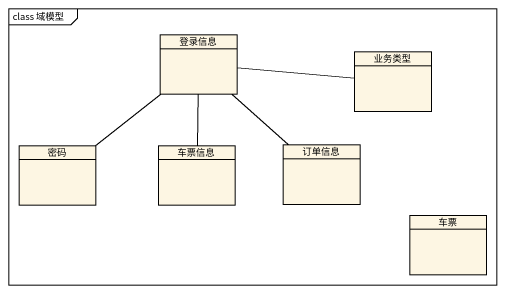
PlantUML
@startuml
mainframe class 域模型
hide circle
hide empty members
class 登录信息
class 业务类型
class 密码
class 车票信息
class 订单信息
class 车票
登录信息 -right- 业务类型
登录信息 -- 密码
登录信息 -- 车票信息
登录信息 -- 订单信息
@enduml
